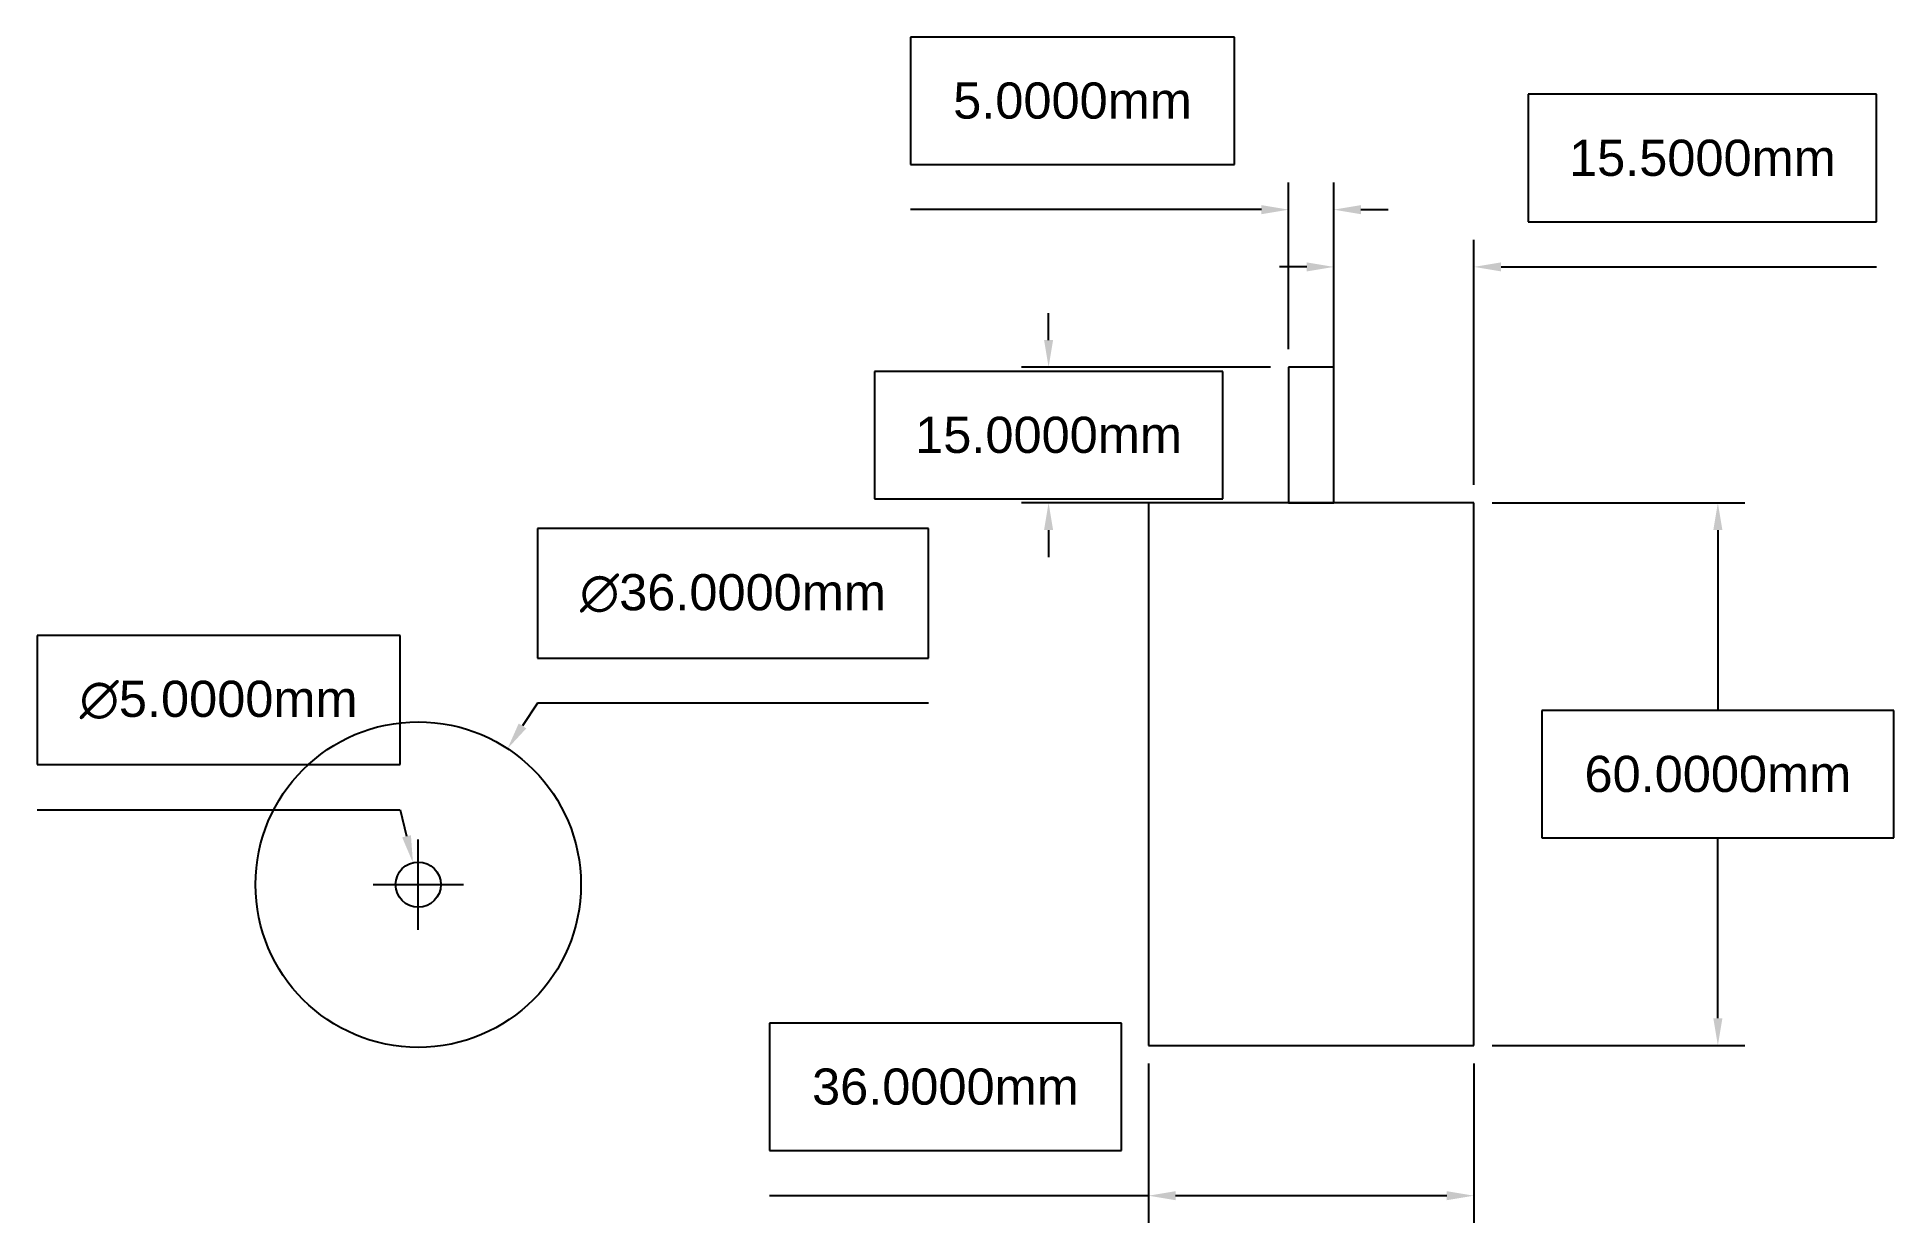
# Model space of a CAD drawing. Header units: millimetres. Extents: x 5 to 210, y 22 to 154.
import ezdxf

# ---------------------------------------------------------------- set-up
doc = ezdxf.new("R2010")
doc.units = ezdxf.units.MM
doc.header["$MEASUREMENT"] = 0
doc.layers.add('COTE', color=114, linetype='Continuous', lineweight=35)
doc.layers.add('MOTOR', color=225, linetype='Continuous')
doc.styles.get("Standard").update_dxf_attribs({"font": 'arial.ttf'})
doc.dimstyles.new('AERO_DIM', dxfattribs={"dimtxt": 40, "dimasz": 30, "dimexe": 3, "dimexo": 2, "dimgap": -5, "dimtad": 1, "dimtih": 1, "dimtoh": 1, "dimdec": 4, "dimzin": 0, "dimdsep": 46, "dimtxsty": 'Standard', "dimcen": 5, "dimadec": 0, "dimazin": 0, "dimtfac": 1, "dimtdec": 4, "dimtofl": 0, "dimtmove": 0, "dimatfit": 3, "dimfxl": 1, "dimtolj": 1, "dimtzin": 0, "dimarcsym": 0})

# ---------------------------------------------------------------- blocks, each defined once
blk = doc.blocks.new('*D1')
at = {"layer": 'COTE', "color": 0, "lineweight": -2, "transparency": 16777216}
for p, q in [((103.48, 99.22), (60.21, 99.22)), ((60.21, 99.22), (60.21, 84.91)), ((103.48, 84.91), (103.48, 99.22)), ((60.21, 84.91), (103.48, 84.91)), ((60.21, 79.91), (58.56, 77.4)), ((103.48, 79.91), (60.21, 79.91)), ((47.03, 54.85), (47.03, 64.85)), ((42.03, 59.85), (52.03, 59.85))]:
    blk.add_line(p, q, dxfattribs=at)
at = {"layer": 'COTE', "color": 0, "transparency": 16777216}
blk.add_solid([(58.14, 77.68), (58.98, 77.13), (56.91, 74.9)], dxfattribs=at)
at = {"layer": 'Defpoints', "color": 0, "transparency": 16777216}
for p in [(56.91, 74.9), (37.14, 44.81)]:
    blk.add_point(p, dxfattribs=at)
at = {"layer": 'COTE', "color": 0, "transparency": 16777216, "insert": (81.84, 92.06), "char_height": 4, "attachment_point": 5}
blk.add_mtext('\\A1;∅36.0000mm', dxfattribs=at)
blk = doc.blocks.new('*D2')
at = {"layer": 'COTE', "color": 0, "lineweight": -2, "transparency": 16777216}
for p, q in [((45.03, 87.42), (4.87, 87.42)), ((4.87, 87.42), (4.87, 73.12)), ((45.03, 73.12), (45.03, 87.42)), ((4.87, 73.12), (45.03, 73.12)), ((4.87, 68.12), (45.03, 68.12)), ((45.03, 68.12), (45.74, 65.2)), ((47.03, 54.85), (47.03, 64.85)), ((42.03, 59.85), (52.03, 59.85))]:
    blk.add_line(p, q, dxfattribs=at)
at = {"layer": 'COTE', "color": 0, "transparency": 16777216}
blk.add_solid([(46.22, 65.32), (45.25, 65.08), (46.44, 62.28)], dxfattribs=at)
at = {"layer": 'Defpoints', "color": 0, "transparency": 16777216}
for p in [(46.44, 62.28), (47.61, 57.42)]:
    blk.add_point(p, dxfattribs=at)
at = {"layer": 'COTE', "color": 0, "transparency": 16777216, "insert": (24.95, 80.27), "char_height": 4, "attachment_point": 5}
blk.add_mtext('\\A1;∅5.0000mm', dxfattribs=at)
blk = doc.blocks.new('*D3')
at = {"layer": 'COTE', "color": 0, "lineweight": -2, "transparency": 16777216}
for p, q in [((165.8, 102.07), (193.78, 102.07)), ((190.78, 99.07), (190.78, 79.11)), ((210.25, 79.11), (171.31, 79.11)), ((171.31, 79.11), (171.31, 65.03)), ((210.25, 65.03), (210.25, 79.11)), ((171.31, 65.03), (210.25, 65.03)), ((190.78, 45.07), (190.78, 65.03)), ((165.8, 42.07), (193.78, 42.07))]:
    blk.add_line(p, q, dxfattribs=at)
at = {"layer": 'COTE', "color": 0, "transparency": 16777216}
for points in [[(190.28, 99.07), (191.28, 99.07), (190.78, 102.07)], [(190.28, 45.07), (191.28, 45.07), (190.78, 42.07)]]:
    blk.add_solid(points, dxfattribs=at)
at = {"layer": 'Defpoints', "color": 0, "transparency": 16777216}
for p in [(163.8, 102.07), (190.78, 102.07), (163.8, 42.07)]:
    blk.add_point(p, dxfattribs=at)
at = {"layer": 'COTE', "color": 0, "transparency": 16777216, "insert": (190.78, 72.07), "char_height": 4, "attachment_point": 5}
blk.add_mtext('\\A1;60.0000mm', dxfattribs=at)
blk = doc.blocks.new('*D4')
at = {"layer": 'COTE', "color": 0, "lineweight": -2, "transparency": 16777216}
for p, q in [((124.8, 44.53), (85.89, 44.53)), ((85.89, 44.53), (85.89, 30.45)), ((124.8, 30.45), (124.8, 44.53)), ((127.8, 40.07), (127.8, 22.45)), ((163.8, 40.07), (163.8, 22.45)), ((85.89, 30.45), (124.8, 30.45)), ((127.8, 25.45), (85.89, 25.45)), ((160.8, 25.45), (130.8, 25.45))]:
    blk.add_line(p, q, dxfattribs=at)
at = {"layer": 'COTE', "color": 0, "transparency": 16777216}
for points in [[(130.8, 25.95), (130.8, 24.95), (127.8, 25.45)], [(160.8, 25.95), (160.8, 24.95), (163.8, 25.45)]]:
    blk.add_solid(points, dxfattribs=at)
at = {"layer": 'Defpoints', "color": 0, "transparency": 16777216}
for p in [(127.8, 42.07), (163.8, 42.07), (127.8, 25.45)]:
    blk.add_point(p, dxfattribs=at)
at = {"layer": 'COTE', "color": 0, "transparency": 16777216, "insert": (105.34, 37.49), "char_height": 4, "attachment_point": 5}
blk.add_mtext('\\A1;36.0000mm', dxfattribs=at)
blk = doc.blocks.new('*D5')
at = {"layer": 'COTE', "color": 0, "lineweight": -2, "transparency": 16777216}
for p, q in [((208.34, 147.26), (169.8, 147.26)), ((169.8, 147.26), (169.8, 133.17)), ((208.34, 133.17), (208.34, 147.26)), ((169.8, 133.17), (208.34, 133.17)), ((148.3, 104.07), (148.3, 131.17)), ((163.8, 104.07), (163.8, 131.17)), ((145.3, 128.17), (142.3, 128.17)), ((166.8, 128.17), (208.34, 128.17))]:
    blk.add_line(p, q, dxfattribs=at)
at = {"layer": 'COTE', "color": 0, "transparency": 16777216}
for points in [[(145.3, 128.67), (145.3, 127.67), (148.3, 128.17)], [(166.8, 128.67), (166.8, 127.67), (163.8, 128.17)]]:
    blk.add_solid(points, dxfattribs=at)
at = {"layer": 'Defpoints', "color": 0, "transparency": 16777216}
for p in [(148.3, 128.17), (148.3, 102.07), (163.8, 102.07)]:
    blk.add_point(p, dxfattribs=at)
at = {"layer": 'COTE', "color": 0, "transparency": 16777216, "insert": (189.07, 140.21), "char_height": 4, "attachment_point": 5}
blk.add_mtext('\\A1;15.5000mm', dxfattribs=at)
blk = doc.blocks.new('*D6')
at = {"layer": 'COTE', "color": 0, "lineweight": -2, "transparency": 16777216}
for p, q in [((137.3, 153.58), (101.49, 153.58)), ((101.49, 153.58), (101.49, 139.5)), ((137.3, 139.5), (137.3, 153.58)), ((101.49, 139.5), (137.3, 139.5)), ((143.3, 119.07), (143.3, 137.5)), ((148.3, 119.07), (148.3, 137.5)), ((140.3, 134.5), (101.49, 134.5)), ((151.3, 134.5), (154.3, 134.5))]:
    blk.add_line(p, q, dxfattribs=at)
at = {"layer": 'COTE', "color": 0, "transparency": 16777216}
for points in [[(140.3, 135), (140.3, 134), (143.3, 134.5)], [(151.3, 135), (151.3, 134), (148.3, 134.5)]]:
    blk.add_solid(points, dxfattribs=at)
at = {"layer": 'Defpoints', "color": 0, "transparency": 16777216}
for p in [(143.3, 134.5), (143.3, 117.07), (148.3, 117.07)]:
    blk.add_point(p, dxfattribs=at)
at = {"layer": 'COTE', "color": 0, "transparency": 16777216, "insert": (119.4, 146.54), "char_height": 4, "attachment_point": 5}
blk.add_mtext('\\A1;5.0000mm', dxfattribs=at)
blk = doc.blocks.new('*D7')
at = {"layer": 'COTE', "color": 0, "lineweight": -2, "transparency": 16777216}
for p, q in [((116.75, 120.07), (116.75, 123.07)), ((141.3, 117.07), (113.75, 117.07)), ((136.02, 116.61), (97.48, 116.61)), ((97.48, 116.61), (97.48, 102.53)), ((136.02, 102.53), (136.02, 116.61)), ((97.48, 102.53), (136.02, 102.53)), ((141.3, 102.07), (113.75, 102.07)), ((116.75, 99.07), (116.75, 96.07))]:
    blk.add_line(p, q, dxfattribs=at)
at = {"layer": 'COTE', "color": 0, "transparency": 16777216}
for points in [[(116.25, 120.07), (117.25, 120.07), (116.75, 117.07)], [(116.25, 99.07), (117.25, 99.07), (116.75, 102.07)]]:
    blk.add_solid(points, dxfattribs=at)
at = {"layer": 'Defpoints', "color": 0, "transparency": 16777216}
for p in [(116.75, 117.07), (143.3, 117.07), (143.3, 102.07)]:
    blk.add_point(p, dxfattribs=at)
at = {"layer": 'COTE', "color": 0, "transparency": 16777216, "insert": (116.75, 109.57), "char_height": 4, "attachment_point": 5}
blk.add_mtext('\\A1;15.0000mm', dxfattribs=at)

msp = doc.modelspace()

# ---------------------------------------------------------------- linework, layer by layer
at = {"layer": 'MOTOR'}
for p, q in [((148.30022, 117.06921), (143.30022, 117.06921)), ((143.30022, 117.06921), (143.30022, 102.06921)), ((148.30022, 102.06921), (148.30022, 117.06921)), ((163.80022, 102.06921), (127.80022, 102.06921)), ((127.80022, 102.06921), (127.80022, 42.06921)), ((143.30022, 102.06921), (145.80022, 102.06921)), ((145.80022, 102.06921), (148.30022, 102.06921)), ((163.80022, 42.06921), (163.80022, 102.06921)), ((127.80022, 42.06921), (163.80022, 42.06921))]:
    msp.add_line(p, q, dxfattribs=at)
for radius in [18, 2.5]:
    msp.add_circle((47.02677, 59.85288), radius, dxfattribs=at)

# ---------------------------------------------------------------- dimensions: what is measured, and where the dimension line sits
at = {"layer": 'COTE'}
for base, p1, p2, picture, middle in [((143.30022, 134.49563), (148.30022, 117.06921), (143.30022, 117.06921), '*D6', (119.39572, 146.53792)), ((127.80022, 25.44557), (163.80022, 42.06921), (127.80022, 42.06921), '*D4', (105.34319, 37.48922))]:
    dim = msp.add_linear_dim(base=base, p1=p1, p2=p2, dimstyle='AERO_DIM', override={"dimtxt": 4, "dimasz": 3, "dimpost": 'mm'}, dxfattribs=at)
    dim.commit()
    dim.dimension.update_dxf_attribs({"geometry": picture, "text_midpoint": middle})
dim = msp.add_linear_dim(base=(148.30022, 128.17096), p1=(163.80022, 102.06921), p2=(148.30022, 102.06921), dimstyle='AERO_DIM', override={"dimtxt": 4, "dimasz": 3, "dimpost": 'mm'}, dxfattribs=at)
dim.commit()
dim.dimension.update_dxf_attribs({"geometry": '*D5', "text_midpoint": (189.07034, 128.17096), "dimtype": 160})
for base, p1, p2, picture, middle in [((116.75024, 117.06921), (143.30022, 102.06921), (143.30022, 117.06921), '*D7', (116.75024, 109.56921)), ((190.77956, 102.06921), (163.80022, 42.06921), (163.80022, 102.06921), '*D3', (190.77956, 72.06921))]:
    dim = msp.add_linear_dim(base=base, p1=p1, p2=p2, angle=90, dimstyle='AERO_DIM', override={"dimtxt": 4, "dimasz": 3, "dimpost": 'mm'}, dxfattribs=at)
    dim.commit()
    dim.dimension.update_dxf_attribs({"geometry": picture, "text_midpoint": middle})
for p1, p2, picture, middle in [((37.14082, 44.81068), (56.91273, 74.89508), '*D1', (81.84242, 92.06331)), ((47.61305, 57.4226), (46.44049, 62.28316), '*D2', (24.95294, 80.27001))]:
    dim = msp.add_diameter_dim_2p(p1=p1, p2=p2, dimstyle='AERO_DIM', override={"dimtxt": 4, "dimasz": 3, "dimpost": 'mm'}, dxfattribs=at)
    dim.commit()
    dim.dimension.update_dxf_attribs({"geometry": picture, "text_midpoint": middle})

doc.saveas('drawing.dxf')
